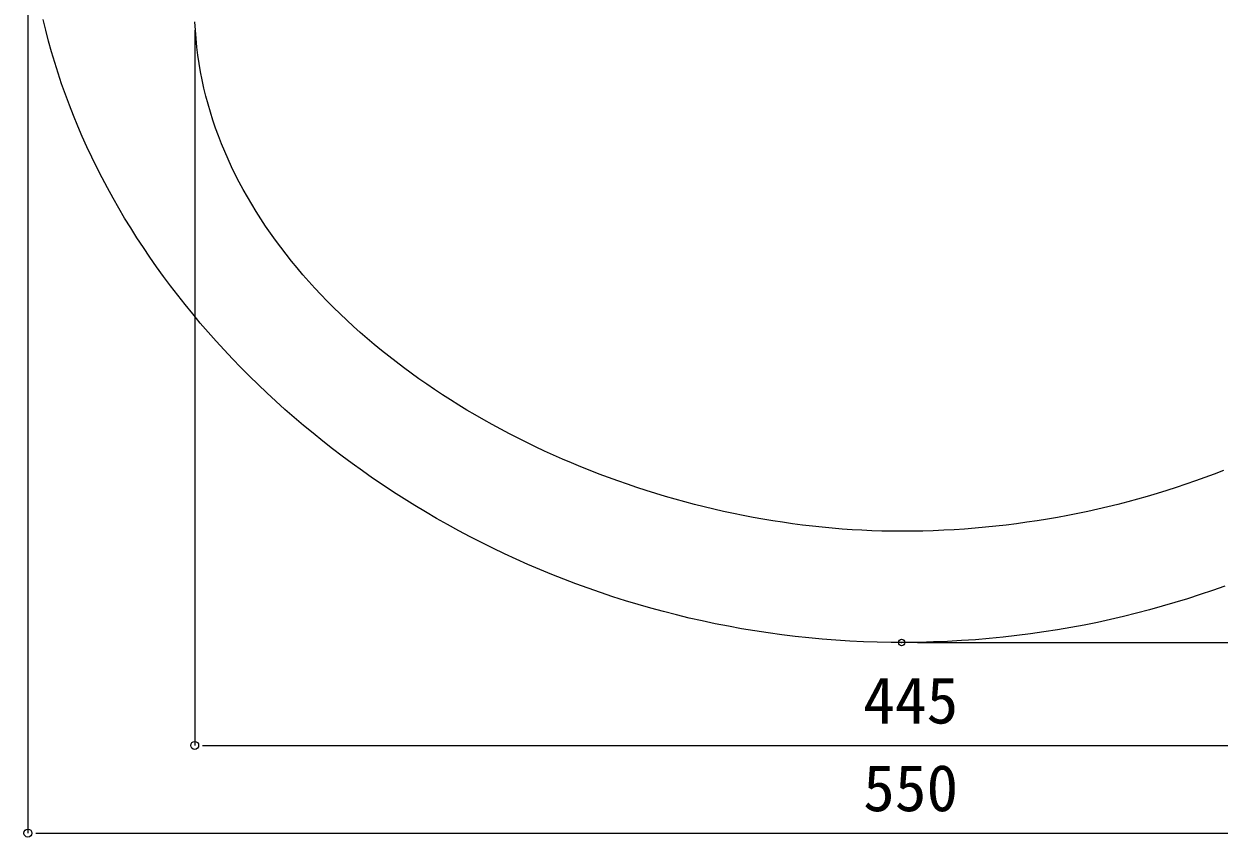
# Model space of a CAD drawing. Units: millimetres, scale not verified. Extents: x -1002 to 1010, y -687 to 676.
# Drawn here: x -797 to -420.9, y -24.3 to 231.6 of the extents above; entities that cross this region are included whole.
import ezdxf
from ezdxf.enums import TextEntityAlignment as Align

# ---------------------------------------------------------------- set-up
doc = ezdxf.new("R2010")
doc.units = ezdxf.units.MM
doc.header["$LTSCALE"] = 5
doc.header["$PDMODE"] = 32
doc.header["$PDSIZE"] = 2
doc.layers.add('0-0', color=7, linetype='Continuous', lineweight=15)
doc.layers.add('F-0', color=7, linetype='Continuous', lineweight=15)
doc.styles.add('ＭＳ ゴシック', font='')
doc.styles.get('ＭＳ ゴシック').set_extended_font_data('MS Gothic')

# ---------------------------------------------------------------- blocks, each defined once
blk = doc.blocks.new('_DOT')
at = {"layer": '0-0'}
blk.add_line((-0.5, 0), (-1, 0), dxfattribs=at)
blk.add_circle((0, 0), 0.25, dxfattribs=at)
blk.add_circle((0, 0), 0.25, dxfattribs=at)

msp = doc.modelspace()

# ---------------------------------------------------------------- linework, layer by layer
at = {"layer": 'F-0'}
for p, q in [((-795.763, 269.42), (-795.763, -23.075)), ((-743.263, 229.618), (-743.263, 4.522)), ((-515.763, 36.92), (-162.974, 36.92)), ((-738.263, 4.522), (-303.263, 4.522)), ((-790.763, -23.075), (-250.763, -23.075))]:
    msp.add_line(p, q, dxfattribs=at)
at = {"layer": 'F-0', "lineweight": 18}
for points in [[(-775.634, 189.649), (-777.163, 192.902), (-778.636, 196.172), (-780.052, 199.452), (-781.411, 202.752), (-782.711, 206.062), (-783.953, 209.392), (-785.136, 212.732), (-786.26, 216.082), (-787.323, 219.452), (-788.326, 222.822), (-789.268, 226.212), (-790.149, 229.612), (-790.967, 233.012)], [(-723.918, 172.533), (-725.326, 174.837), (-726.686, 177.159), (-727.997, 179.498), (-729.26, 181.855), (-730.473, 184.23), (-731.635, 186.621), (-732.746, 189.03), (-733.806, 191.452), (-734.813, 193.892), (-735.767, 196.352), (-736.667, 198.822), (-737.513, 201.312), (-738.304, 203.812), (-739.039, 206.332), (-739.718, 208.862), (-740.34, 211.412), (-740.904, 213.972), (-741.41, 216.542), (-741.858, 219.132), (-742.245, 221.732), (-742.572, 224.342), (-742.838, 226.972), (-743.043, 229.612), (-743.185, 232.262)], [(-677.352, 82.152), (-680.687, 84.286), (-683.987, 86.46), (-687.249, 88.674), (-690.473, 90.928), (-693.659, 93.219), (-696.806, 95.549), (-699.914, 97.916), (-702.983, 100.32), (-706.011, 102.759), (-708.999, 105.234), (-711.945, 107.744), (-714.849, 110.288), (-717.711, 112.866), (-720.531, 115.476), (-723.307, 118.119), (-726.039, 120.793), (-728.728, 123.499), (-731.371, 126.235), (-733.969, 129.001), (-736.521, 131.797), (-739.027, 134.621), (-741.486, 137.473), (-743.898, 140.352), (-746.262, 143.258), (-748.577, 146.191), (-750.844, 149.149), (-753.061, 152.131), (-755.229, 155.139), (-757.346, 158.17), (-759.412, 161.224), (-761.427, 164.3), (-763.389, 167.399), (-765.3, 170.519), (-767.157, 173.659), (-768.962, 176.819), (-770.712, 179.999), (-772.408, 183.198), (-774.048, 186.415), (-775.634, 189.649)], [(-638.728, 99.856), (-641.487, 101.232), (-644.225, 102.637), (-646.94, 104.071), (-649.631, 105.534), (-652.299, 107.024), (-654.941, 108.543), (-657.558, 110.09), (-660.149, 111.664), (-662.713, 113.265), (-665.249, 114.893), (-667.757, 116.547), (-670.237, 118.228), (-672.687, 119.935), (-675.108, 121.668), (-677.497, 123.426), (-679.855, 125.21), (-682.181, 127.018), (-684.474, 128.851), (-686.734, 130.708), (-688.96, 132.589), (-691.152, 134.494), (-693.307, 136.423), (-695.427, 138.375), (-697.511, 140.35), (-699.557, 142.347), (-701.565, 144.367), (-703.534, 146.409), (-705.465, 148.473), (-707.355, 150.558), (-709.205, 152.665), (-711.013, 154.792), (-712.78, 156.94), (-714.504, 159.109), (-716.185, 161.298), (-717.822, 163.506), (-719.414, 165.734), (-720.961, 167.982), (-722.463, 170.248), (-723.918, 172.533)], [(-520.777, 71.92), (-523.891, 71.941), (-527.008, 72.001), (-530.127, 72.101), (-533.249, 72.241), (-536.372, 72.419), (-539.496, 72.637), (-542.62, 72.894), (-545.744, 73.189), (-548.866, 73.522), (-551.986, 73.893), (-555.104, 74.302), (-558.219, 74.748), (-561.33, 75.231), (-564.437, 75.75), (-567.538, 76.306), (-570.634, 76.899), (-573.723, 77.527), (-576.805, 78.19), (-579.879, 78.89), (-582.945, 79.624), (-586.002, 80.393), (-589.049, 81.196), (-592.086, 82.034), (-595.112, 82.905), (-598.126, 83.81), (-601.128, 84.749), (-604.116, 85.72), (-607.091, 86.725), (-610.052, 87.761), (-612.998, 88.831), (-615.928, 89.932), (-618.842, 91.064), (-621.739, 92.228), (-624.618, 93.424), (-627.479, 94.65), (-630.321, 95.906), (-633.144, 97.193), (-635.946, 98.51), (-638.728, 99.856)], [(-419.486, 91.064), (-422.413, 89.932), (-425.36, 88.831), (-428.328, 87.761), (-431.316, 86.725), (-434.322, 85.72), (-437.348, 84.749), (-440.391, 83.81)], [(-440.391, 83.81), (-443.452, 82.905), (-446.53, 82.034), (-449.624, 81.196), (-452.735, 80.393), (-455.86, 79.624), (-459.001, 78.89), (-462.156, 78.19), (-465.325, 77.527), (-468.507, 76.899), (-471.701, 76.306), (-474.908, 75.75), (-478.126, 75.231), (-481.356, 74.748), (-484.596, 74.302), (-487.846, 73.893), (-491.105, 73.522), (-494.374, 73.189), (-497.65, 72.894), (-500.935, 72.637), (-504.227, 72.419), (-507.526, 72.241), (-510.83, 72.101), (-514.141, 72.001), (-517.457, 71.941), (-520.777, 71.92)], [(-524.052, 36.939), (-528.422, 37.02), (-532.776, 37.166), (-537.112, 37.375), (-541.431, 37.647), (-545.731, 37.982), (-550.012, 38.379), (-554.274, 38.837), (-558.515, 39.355), (-562.737, 39.934), (-566.937, 40.572), (-571.116, 41.269), (-575.273, 42.024), (-579.407, 42.837), (-583.518, 43.706), (-587.606, 44.632), (-591.67, 45.613), (-595.71, 46.65), (-599.724, 47.741), (-603.713, 48.886), (-607.676, 50.085), (-611.612, 51.335), (-615.522, 52.638), (-619.404, 53.993), (-623.257, 55.398), (-627.082, 56.853), (-630.878, 58.358), (-634.645, 59.912), (-638.381, 61.514), (-642.087, 63.164), (-645.762, 64.861), (-649.405, 66.604), (-653.016, 68.394), (-656.595, 70.228), (-660.14, 72.107), (-663.651, 74.031), (-667.129, 75.997), (-670.572, 78.007), (-673.979, 80.058), (-677.352, 82.152)], [(-418.999, 54.689), (-422.887, 53.309), (-426.805, 51.98), (-430.752, 50.703), (-434.729, 49.479), (-438.734, 48.307), (-442.767, 47.189), (-446.828, 46.125), (-450.916, 45.116), (-455.031, 44.162), (-459.172, 43.264), (-463.338, 42.423), (-467.531, 41.639), (-471.748, 40.913), (-475.989, 40.246), (-480.254, 39.637), (-484.543, 39.089), (-488.855, 38.6), (-493.19, 38.173), (-497.546, 37.807), (-501.925, 37.503), (-506.324, 37.262), (-510.744, 37.085), (-515.185, 36.971), (-519.645, 36.922), (-524.052, 36.939)]]:
    msp.add_lwpolyline(points, dxfattribs=at)
at = {"layer": 'F-0'}
msp.add_point((-520.763, 36.92), dxfattribs=at)

# ---------------------------------------------------------------- block references
at = {"layer": 'F-0', "xscale": 5, "yscale": 5, "rotation": 180}
for p in [(-743.263, 4.522), (-795.763, -23.075)]:
    msp.add_blockref('_DOT', p, dxfattribs=at)

# ---------------------------------------------------------------- texts
at = {"layer": 'F-0', "style": 'ＭＳ ゴシック'}
for s, p in [('445', (-532.85, 7.022)), ('550', (-532.882, -20.575))]:
    msp.add_text(s, height=14.66, dxfattribs=at).set_placement(p, align=Align.BOTTOM_LEFT)

doc.saveas('drawing.dxf')
